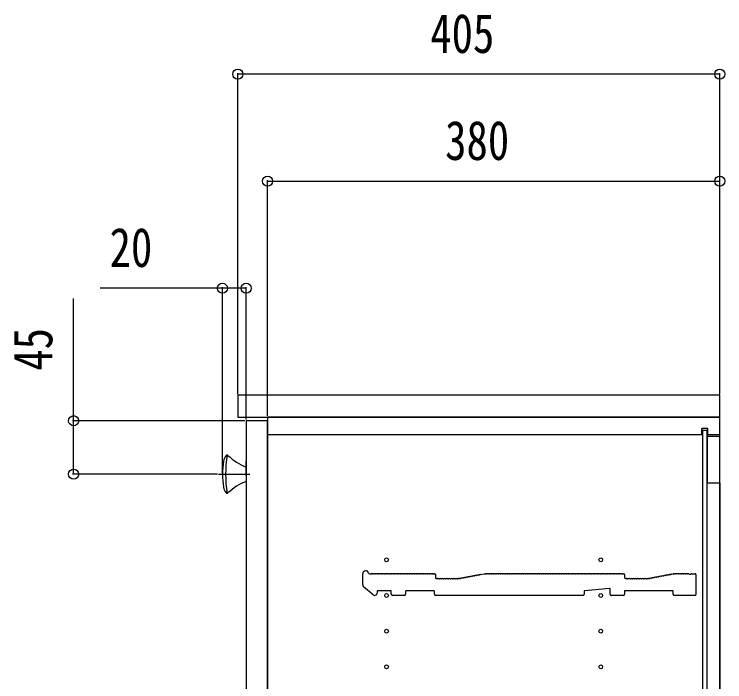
# Model space of a CAD drawing. Units: millimetres, scale not verified. Extents: x -4205 to 4205, y -2970 to 2970.
# Drawn here: x -1902 to -1305, y -1588 to -1026 of the extents above; entities that cross this region are included whole.
import ezdxf
from ezdxf.enums import TextEntityAlignment as Align

# ---------------------------------------------------------------- set-up
doc = ezdxf.new("R2010")
doc.units = ezdxf.units.MM
doc.header["$LTSCALE"] = 20
for name, color, linetype in [('0-2_YKK_11', 7, 'Continuous'), ('0-3_YKK_12', 2, 'Continuous'), ('0-4_YKK_13', 4, 'Continuous'), ('0-5_YKK_D', 6, 'Continuous')]:
    doc.layers.add(name, color=color, linetype=linetype)
doc.styles.add('ＭＳ ゴシック', font='')
doc.styles.get('ＭＳ ゴシック').set_extended_font_data('MS Gothic')

msp = doc.modelspace()

# ---------------------------------------------------------------- linework, layer by layer
at = {"layer": '0-2_YKK_11'}
for p, q in [((-1608.98, -1506.09), (-1608.98, -1496.7)), ((-1603.36, -1496.7), (-1601.98, -1496.7)), ((-1601.42, -1496.9), (-1601.04, -1496.9)), ((-1599.92, -1496.9), (-1599.54, -1496.9)), ((-1598.42, -1496.9), (-1598.04, -1496.9)), ((-1596.92, -1496.9), (-1596.54, -1496.9)), ((-1595.42, -1496.9), (-1595.04, -1496.9)), ((-1593.92, -1496.9), (-1593.54, -1496.9)), ((-1592.42, -1496.9), (-1592.04, -1496.9)), ((-1590.92, -1496.9), (-1590.54, -1496.9)), ((-1589.42, -1496.9), (-1589.04, -1496.9)), ((-1587.92, -1496.9), (-1587.54, -1496.9)), ((-1586.42, -1496.9), (-1586.04, -1496.9)), ((-1584.92, -1496.9), (-1584.54, -1496.9)), ((-1583.42, -1496.9), (-1583.04, -1496.9)), ((-1581.92, -1496.9), (-1581.54, -1496.9)), ((-1580.42, -1496.9), (-1580.04, -1496.9)), ((-1578.92, -1496.9), (-1578.54, -1496.9)), ((-1577.42, -1496.9), (-1577.04, -1496.9)), ((-1575.92, -1496.9), (-1575.54, -1496.9)), ((-1574.42, -1496.9), (-1574.04, -1496.9)), ((-1572.92, -1496.9), (-1572.54, -1496.9)), ((-1571.42, -1496.9), (-1571.04, -1496.9)), ((-1569.92, -1496.9), (-1569.54, -1496.9)), ((-1568.42, -1496.9), (-1568.04, -1496.9)), ((-1566.92, -1496.9), (-1566.54, -1496.9)), ((-1565.42, -1496.9), (-1565.04, -1496.9)), ((-1563.92, -1496.9), (-1563.54, -1496.9)), ((-1562.42, -1496.9), (-1562.04, -1496.9)), ((-1560.92, -1496.9), (-1560.54, -1496.9)), ((-1559.42, -1496.9), (-1559.04, -1496.9)), ((-1557.92, -1496.9), (-1557.54, -1496.9)), ((-1556.42, -1496.9), (-1556.04, -1496.9)), ((-1554.92, -1496.9), (-1554.54, -1496.9)), ((-1553.42, -1496.9), (-1553.04, -1496.9)), ((-1551.92, -1496.9), (-1551.54, -1496.9)), ((-1550.42, -1496.9), (-1550.04, -1496.9)), ((-1549.48, -1496.7), (-1548.68, -1496.7)), ((-1547.98, -1497.4), (-1547.98, -1500)), ((-1516.87, -1498.79), (-1516.5, -1498.72)), ((-1515.4, -1498.51), (-1515.02, -1498.44)), ((-1513.93, -1498.23), (-1513.55, -1498.16)), ((-1512.45, -1497.95), (-1512.08, -1497.88)), ((-1510.98, -1497.67), (-1510.6, -1497.59)), ((-1505.42, -1496.9), (-1505.04, -1496.9)), ((-1503.92, -1496.9), (-1503.54, -1496.9)), ((-1502.42, -1496.9), (-1502.04, -1496.9)), ((-1500.92, -1496.9), (-1500.54, -1496.9)), ((-1499.42, -1496.9), (-1499.04, -1496.9)), ((-1497.92, -1496.9), (-1497.54, -1496.9)), ((-1496.42, -1496.9), (-1496.04, -1496.9)), ((-1494.92, -1496.9), (-1494.54, -1496.9)), ((-1493.42, -1496.9), (-1493.04, -1496.9)), ((-1491.92, -1496.9), (-1491.54, -1496.9)), ((-1490.42, -1496.9), (-1490.04, -1496.9)), ((-1488.92, -1496.9), (-1488.54, -1496.9)), ((-1487.42, -1496.9), (-1487.04, -1496.9)), ((-1485.92, -1496.9), (-1485.54, -1496.9)), ((-1484.42, -1496.9), (-1484.04, -1496.9)), ((-1482.92, -1496.9), (-1482.54, -1496.9)), ((-1481.42, -1496.9), (-1481.04, -1496.9)), ((-1479.92, -1496.9), (-1479.54, -1496.9)), ((-1478.42, -1496.9), (-1478.04, -1496.9)), ((-1476.92, -1496.9), (-1476.54, -1496.9)), ((-1475.42, -1496.9), (-1475.04, -1496.9)), ((-1473.92, -1496.9), (-1473.54, -1496.9)), ((-1472.42, -1496.9), (-1472.04, -1496.9)), ((-1470.92, -1496.9), (-1470.54, -1496.9)), ((-1469.42, -1496.9), (-1469.04, -1496.9)), ((-1467.92, -1496.9), (-1467.54, -1496.9)), ((-1466.42, -1496.9), (-1466.04, -1496.9)), ((-1464.92, -1496.9), (-1464.54, -1496.9)), ((-1463.42, -1496.9), (-1463.04, -1496.9)), ((-1461.92, -1496.9), (-1461.54, -1496.9)), ((-1460.42, -1496.9), (-1460.04, -1496.9)), ((-1458.92, -1496.9), (-1458.54, -1496.9)), ((-1457.42, -1496.9), (-1457.04, -1496.9)), ((-1455.92, -1496.9), (-1455.54, -1496.9)), ((-1454.42, -1496.9), (-1454.04, -1496.9)), ((-1452.92, -1496.9), (-1452.54, -1496.9)), ((-1451.42, -1496.9), (-1451.04, -1496.9)), ((-1449.92, -1496.9), (-1449.54, -1496.9)), ((-1448.42, -1496.9), (-1448.04, -1496.9)), ((-1446.92, -1496.9), (-1446.54, -1496.9)), ((-1445.42, -1496.9), (-1445.04, -1496.9)), ((-1443.92, -1496.9), (-1443.54, -1496.9)), ((-1442.42, -1496.9), (-1442.04, -1496.9)), ((-1440.92, -1496.9), (-1440.54, -1496.9)), ((-1439.42, -1496.9), (-1439.04, -1496.9)), ((-1437.92, -1496.9), (-1437.54, -1496.9)), ((-1436.42, -1496.9), (-1436.04, -1496.9)), ((-1434.92, -1496.9), (-1434.54, -1496.9)), ((-1433.42, -1496.9), (-1433.04, -1496.9)), ((-1431.92, -1496.9), (-1431.54, -1496.9)), ((-1430.42, -1496.9), (-1430.04, -1496.9)), ((-1428.92, -1496.9), (-1428.54, -1496.9)), ((-1427.42, -1496.9), (-1427.04, -1496.9)), ((-1425.92, -1496.9), (-1425.54, -1496.9)), ((-1424.42, -1496.9), (-1424.04, -1496.9)), ((-1422.92, -1496.9), (-1422.54, -1496.9)), ((-1421.42, -1496.9), (-1421.04, -1496.9)), ((-1419.92, -1496.9), (-1419.54, -1496.9)), ((-1418.42, -1496.9), (-1418.04, -1496.9)), ((-1416.92, -1496.9), (-1416.54, -1496.9)), ((-1415.42, -1496.9), (-1415.04, -1496.9)), ((-1413.92, -1496.9), (-1413.54, -1496.9)), ((-1412.42, -1496.9), (-1412.04, -1496.9)), ((-1410.92, -1496.9), (-1410.54, -1496.9)), ((-1409.42, -1496.9), (-1409.04, -1496.9)), ((-1407.92, -1496.9), (-1407.54, -1496.9)), ((-1406.42, -1496.9), (-1406.04, -1496.9)), ((-1404.92, -1496.9), (-1404.54, -1496.9)), ((-1403.42, -1496.9), (-1403.04, -1496.9)), ((-1401.92, -1496.9), (-1401.54, -1496.9)), ((-1400.42, -1496.9), (-1400.04, -1496.9)), ((-1398.92, -1496.9), (-1398.54, -1496.9)), ((-1397.42, -1496.9), (-1397.04, -1496.9)), ((-1395.92, -1496.9), (-1395.54, -1496.9)), ((-1394.42, -1496.9), (-1394.04, -1496.9)), ((-1392.92, -1496.9), (-1392.54, -1496.9)), ((-1391.42, -1496.9), (-1391.04, -1496.9)), ((-1390.48, -1496.7), (-1389.68, -1496.7)), ((-1388.98, -1497.4), (-1388.98, -1500)), ((-1357.87, -1498.79), (-1357.5, -1498.72)), ((-1356.4, -1498.51), (-1356.02, -1498.44)), ((-1354.93, -1498.23), (-1354.55, -1498.16)), ((-1353.45, -1497.95), (-1353.08, -1497.88)), ((-1351.98, -1497.67), (-1351.6, -1497.59)), ((-1350.5, -1497.39), (-1350.13, -1497.31)), ((-1349.62, -1497.01), (-1348.05, -1496.71)), ((-1347.91, -1496.7), (-1347.48, -1496.7)), ((-1346.92, -1496.9), (-1346.54, -1496.9)), ((-1345.42, -1496.9), (-1345.04, -1496.9)), ((-1343.92, -1496.9), (-1343.54, -1496.9)), ((-1342.42, -1496.9), (-1342.04, -1496.9)), ((-1340.92, -1496.9), (-1340.54, -1496.9)), ((-1339.42, -1496.9), (-1339.04, -1496.9)), ((-1337.92, -1496.9), (-1337.54, -1496.9)), ((-1336.42, -1496.9), (-1336.04, -1496.9)), ((-1332.48, -1496.7), (-1329.68, -1496.7)), ((-1328.98, -1497.4), (-1328.98, -1514.3)), ((-1547.28, -1500.7), (-1546.48, -1500.7)), ((-1545.92, -1500.9), (-1545.54, -1500.9)), ((-1544.42, -1500.9), (-1544.04, -1500.9)), ((-1542.92, -1500.9), (-1542.54, -1500.9)), ((-1541.42, -1500.9), (-1541.04, -1500.9)), ((-1539.92, -1500.9), (-1539.54, -1500.9)), ((-1538.42, -1500.9), (-1538.04, -1500.9)), ((-1536.92, -1500.9), (-1536.54, -1500.9)), ((-1535.42, -1500.9), (-1535.04, -1500.9)), ((-1533.92, -1500.9), (-1533.54, -1500.9)), ((-1532.42, -1500.9), (-1532.04, -1500.9)), ((-1530.92, -1500.9), (-1530.54, -1500.9)), ((-1529.42, -1500.9), (-1529.04, -1500.9)), ((-1528.48, -1500.7), (-1528.05, -1500.7)), ((-1528.05, -1500.7), (-1528.48, -1500.7)), ((-1527.19, -1500.75), (-1526.81, -1500.68)), ((-1525.71, -1500.47), (-1525.34, -1500.4)), ((-1524.24, -1500.19), (-1523.87, -1500.12)), ((-1522.77, -1499.91), (-1522.39, -1499.84)), ((-1521.29, -1499.63), (-1520.92, -1499.56)), ((-1519.82, -1499.35), (-1519.44, -1499.28)), ((-1518.35, -1499.07), (-1517.97, -1499)), ((-1388.28, -1500.7), (-1387.48, -1500.7)), ((-1386.92, -1500.9), (-1386.54, -1500.9)), ((-1385.42, -1500.9), (-1385.04, -1500.9)), ((-1383.92, -1500.9), (-1383.54, -1500.9)), ((-1382.42, -1500.9), (-1382.04, -1500.9)), ((-1380.92, -1500.9), (-1380.54, -1500.9)), ((-1379.42, -1500.9), (-1379.04, -1500.9)), ((-1377.92, -1500.9), (-1377.54, -1500.9)), ((-1376.42, -1500.9), (-1376.04, -1500.9)), ((-1374.92, -1500.9), (-1374.54, -1500.9)), ((-1373.42, -1500.9), (-1373.04, -1500.9)), ((-1371.92, -1500.9), (-1371.54, -1500.9)), ((-1370.42, -1500.9), (-1370.04, -1500.9)), ((-1369.48, -1500.7), (-1369.05, -1500.7)), ((-1368.92, -1500.69), (-1368.77, -1500.66)), ((-1368.19, -1500.75), (-1367.81, -1500.68)), ((-1366.71, -1500.47), (-1366.34, -1500.4)), ((-1365.24, -1500.19), (-1364.87, -1500.12)), ((-1363.77, -1499.91), (-1363.39, -1499.84)), ((-1362.29, -1499.63), (-1361.92, -1499.56)), ((-1360.82, -1499.35), (-1360.44, -1499.28)), ((-1359.35, -1499.07), (-1358.97, -1499)), ((-1600.29, -1514.51), (-1608.29, -1507.6)), ((-1401.74, -1509.07), (-1422.34, -1510.94)), ((-1400.98, -1514), (-1400.98, -1509.77)), ((-1596.98, -1511.7), (-1596.98, -1513)), ((-1585.68, -1511), (-1596.28, -1511)), ((-1584.98, -1514), (-1584.98, -1511.7)), ((-1573.98, -1515), (-1583.98, -1515)), ((-1572.98, -1511.7), (-1572.98, -1514)), ((-1549.48, -1511), (-1572.28, -1511)), ((-1548.78, -1514), (-1548.78, -1511.7)), ((-1422.98, -1511.64), (-1422.98, -1514)), ((-1389.98, -1515), (-1399.98, -1515)), ((-1347.98, -1514.3), (-1347.98, -1511.7)), ((-1329.68, -1515), (-1347.28, -1515))]:
    msp.add_line(p, q, dxfattribs=at)
for points in [[(-1510.09, -1497.29), (-1506.98, -1496.7), (-1505.98, -1496.7)], [(-1334.92, -1496.9), (-1334.73, -1496.97), (-1333.23, -1496.97), (-1333.04, -1496.9)], [(-1527.77, -1500.66), (-1527.92, -1500.69), (-1527.77, -1500.66)], [(-1423.98, -1515), (-1450.41, -1515), (-1450.65, -1514.87), (-1451.31, -1514.87), (-1451.55, -1515), (-1478.41, -1515), (-1478.65, -1514.87), (-1479.31, -1514.87), (-1479.55, -1515), (-1506.41, -1515), (-1506.65, -1514.87), (-1507.31, -1514.87), (-1507.55, -1515), (-1547.78, -1515)], [(-1348.68, -1511), (-1388.98, -1511), (-1388.98, -1514)]]:
    msp.add_lwpolyline(points, dxfattribs=at)
for centre, radius, start, end in [((-1606.48, -1496.7), 2.5, 12.63563, 180), ((-1603.36, -1496), 0.7, 192.63563, 270), ((-1601.98, -1497.58), 0.88, 50.536, 90), ((-1600.48, -1497.58), 0.88, 50.536, 129.464), ((-1598.98, -1497.58), 0.88, 50.536, 129.464), ((-1597.48, -1497.58), 0.88, 50.536, 129.464), ((-1595.98, -1497.58), 0.88, 50.536, 129.464), ((-1594.48, -1497.58), 0.88, 50.536, 129.464), ((-1592.98, -1497.58), 0.88, 50.536, 129.464), ((-1591.48, -1497.58), 0.88, 50.536, 129.464), ((-1589.98, -1497.58), 0.88, 50.536, 129.464), ((-1588.48, -1497.58), 0.88, 50.536, 129.464), ((-1586.98, -1497.58), 0.88, 50.536, 129.464), ((-1585.48, -1497.58), 0.88, 50.536, 129.464), ((-1583.98, -1497.58), 0.88, 50.536, 129.464), ((-1582.48, -1497.58), 0.88, 50.536, 129.464), ((-1580.98, -1497.58), 0.88, 50.536, 129.464), ((-1579.48, -1497.58), 0.88, 50.536, 129.464), ((-1577.98, -1497.58), 0.88, 50.536, 129.464), ((-1576.48, -1497.58), 0.88, 50.536, 129.464), ((-1574.98, -1497.58), 0.88, 50.536, 129.464), ((-1573.48, -1497.58), 0.88, 50.536, 129.464), ((-1571.98, -1497.58), 0.88, 50.536, 129.464), ((-1570.48, -1497.58), 0.88, 50.536, 129.464), ((-1568.98, -1497.58), 0.88, 50.536, 129.464), ((-1567.48, -1497.58), 0.88, 50.536, 129.464), ((-1565.98, -1497.58), 0.88, 50.536, 129.464), ((-1564.48, -1497.58), 0.88, 50.536, 129.464), ((-1562.98, -1497.58), 0.88, 50.536, 129.464), ((-1561.48, -1497.58), 0.88, 50.536, 129.464), ((-1559.98, -1497.58), 0.88, 50.536, 129.464), ((-1558.48, -1497.58), 0.88, 50.536, 129.464), ((-1556.98, -1497.58), 0.88, 50.536, 129.464), ((-1555.48, -1497.58), 0.88, 50.536, 129.464), ((-1553.98, -1497.58), 0.88, 50.536, 129.464), ((-1552.48, -1497.58), 0.88, 50.536, 129.464), ((-1550.98, -1497.58), 0.88, 50.536, 129.464), ((-1549.48, -1497.58), 0.88, 90, 129.464), ((-1548.68, -1497.4), 0.7, 0, 90), ((-1517.29, -1499.56), 0.88, 61.3203, 140.24829), ((-1515.82, -1499.28), 0.88, 61.3203, 140.24829), ((-1514.35, -1499), 0.88, 61.3203, 140.24829), ((-1512.87, -1498.72), 0.88, 61.3203, 140.24829), ((-1511.4, -1498.44), 0.88, 61.3203, 140.24829), ((-1509.93, -1498.16), 0.88, 100.7843, 140.24829), ((-1505.98, -1497.58), 0.88, 50.536, 90), ((-1504.48, -1497.58), 0.88, 50.536, 129.464), ((-1502.98, -1497.58), 0.88, 50.536, 129.464), ((-1501.48, -1497.58), 0.88, 50.536, 129.464), ((-1499.98, -1497.58), 0.88, 50.536, 129.464), ((-1498.48, -1497.58), 0.88, 50.536, 129.464), ((-1496.98, -1497.58), 0.88, 50.536, 129.464), ((-1495.48, -1497.58), 0.88, 50.536, 129.464), ((-1493.98, -1497.58), 0.88, 50.536, 129.464), ((-1492.48, -1497.58), 0.88, 50.536, 129.464), ((-1490.98, -1497.58), 0.88, 50.536, 129.464), ((-1489.48, -1497.58), 0.88, 50.536, 129.464), ((-1487.98, -1497.58), 0.88, 50.536, 129.464), ((-1486.48, -1497.58), 0.88, 50.536, 129.464), ((-1484.98, -1497.58), 0.88, 50.536, 129.464), ((-1483.48, -1497.58), 0.88, 50.536, 129.464), ((-1481.98, -1497.58), 0.88, 50.536, 129.464), ((-1480.48, -1497.58), 0.88, 50.536, 129.464), ((-1478.98, -1497.58), 0.88, 50.536, 129.464), ((-1477.48, -1497.58), 0.88, 50.536, 129.464), ((-1475.98, -1497.58), 0.88, 50.536, 129.464), ((-1474.48, -1497.58), 0.88, 50.536, 129.464), ((-1472.98, -1497.58), 0.88, 50.536, 129.464), ((-1471.48, -1497.58), 0.88, 50.536, 129.464), ((-1469.98, -1497.58), 0.88, 50.536, 129.464), ((-1468.48, -1497.58), 0.88, 50.536, 129.464), ((-1466.98, -1497.58), 0.88, 50.536, 129.464), ((-1465.48, -1497.58), 0.88, 50.536, 129.464), ((-1463.98, -1497.58), 0.88, 50.536, 129.464), ((-1462.48, -1497.58), 0.88, 50.536, 129.464), ((-1460.98, -1497.58), 0.88, 50.536, 129.464), ((-1459.48, -1497.58), 0.88, 50.536, 129.464), ((-1457.98, -1497.58), 0.88, 50.536, 129.464), ((-1456.48, -1497.58), 0.88, 50.536, 129.464), ((-1454.98, -1497.58), 0.88, 50.536, 129.464), ((-1453.48, -1497.58), 0.88, 50.536, 129.464), ((-1451.98, -1497.58), 0.88, 50.536, 129.464), ((-1450.48, -1497.58), 0.88, 50.536, 129.464), ((-1448.98, -1497.58), 0.88, 50.536, 129.464), ((-1447.48, -1497.58), 0.88, 50.536, 129.464), ((-1445.98, -1497.58), 0.88, 50.536, 129.464), ((-1444.48, -1497.58), 0.88, 50.536, 129.464), ((-1442.98, -1497.58), 0.88, 50.536, 129.464), ((-1441.48, -1497.58), 0.88, 50.536, 129.464), ((-1439.98, -1497.58), 0.88, 50.536, 129.464), ((-1438.48, -1497.58), 0.88, 50.536, 129.464), ((-1436.98, -1497.58), 0.88, 50.536, 129.464), ((-1435.48, -1497.58), 0.88, 50.536, 129.464), ((-1433.98, -1497.58), 0.88, 50.536, 129.464), ((-1432.48, -1497.58), 0.88, 50.536, 129.464), ((-1430.98, -1497.58), 0.88, 50.536, 129.464), ((-1429.48, -1497.58), 0.88, 50.536, 129.464), ((-1427.98, -1497.58), 0.88, 50.536, 129.464), ((-1426.48, -1497.58), 0.88, 50.536, 129.464), ((-1424.98, -1497.58), 0.88, 50.536, 129.464), ((-1423.48, -1497.58), 0.88, 50.536, 129.464), ((-1421.98, -1497.58), 0.88, 50.536, 129.464), ((-1420.48, -1497.58), 0.88, 50.536, 129.464), ((-1418.98, -1497.58), 0.88, 50.536, 129.464), ((-1417.48, -1497.58), 0.88, 50.536, 129.464), ((-1415.98, -1497.58), 0.88, 50.536, 129.464), ((-1414.48, -1497.58), 0.88, 50.536, 129.464), ((-1412.98, -1497.58), 0.88, 50.536, 129.464), ((-1411.48, -1497.58), 0.88, 50.536, 129.464), ((-1409.98, -1497.58), 0.88, 50.536, 129.464), ((-1408.48, -1497.58), 0.88, 50.536, 129.464), ((-1406.98, -1497.58), 0.88, 50.536, 129.464), ((-1405.48, -1497.58), 0.88, 50.536, 129.464), ((-1403.98, -1497.58), 0.88, 50.536, 129.464), ((-1402.48, -1497.58), 0.88, 50.536, 129.464), ((-1400.98, -1497.58), 0.88, 50.536, 129.464), ((-1399.48, -1497.58), 0.88, 50.536, 129.464), ((-1397.98, -1497.58), 0.88, 50.536, 129.464), ((-1396.48, -1497.58), 0.88, 50.536, 129.464), ((-1394.98, -1497.58), 0.88, 50.536, 129.464), ((-1393.48, -1497.58), 0.88, 50.536, 129.464), ((-1391.98, -1497.58), 0.88, 50.536, 129.464), ((-1390.48, -1497.58), 0.88, 90, 129.464), ((-1389.68, -1497.4), 0.7, 0, 90), ((-1358.29, -1499.56), 0.88, 61.3203, 140.24829), ((-1356.82, -1499.28), 0.88, 61.3203, 140.24829), ((-1355.35, -1499), 0.88, 61.3203, 140.24829), ((-1353.87, -1498.72), 0.88, 61.3203, 140.24829), ((-1352.4, -1498.44), 0.88, 61.3203, 140.24829), ((-1350.93, -1498.16), 0.88, 61.3203, 140.24829), ((-1349.45, -1497.88), 0.88, 100.7843, 140.24829), ((-1347.91, -1497.4), 0.7, 90, 100.7843), ((-1347.48, -1497.58), 0.88, 50.536, 90), ((-1345.98, -1497.58), 0.88, 50.536, 129.464), ((-1344.48, -1497.58), 0.88, 50.536, 129.464), ((-1342.98, -1497.58), 0.88, 50.536, 129.464), ((-1341.48, -1497.58), 0.88, 50.536, 129.464), ((-1339.98, -1497.58), 0.88, 50.536, 129.464), ((-1338.48, -1497.58), 0.88, 50.536, 129.464), ((-1336.98, -1497.58), 0.88, 50.536, 129.464), ((-1335.48, -1497.58), 0.88, 50.46055, 129.464), ((-1332.48, -1497.58), 0.88, 90, 129.53945), ((-1329.68, -1497.4), 0.7, 0, 90), ((-1547.28, -1500), 0.7, 180, 270), ((-1546.48, -1501.58), 0.88, 50.536, 90), ((-1544.98, -1501.58), 0.88, 50.536, 129.464), ((-1543.48, -1501.58), 0.88, 50.536, 129.464), ((-1541.98, -1501.58), 0.88, 50.536, 129.464), ((-1540.48, -1501.58), 0.88, 50.536, 129.464), ((-1538.98, -1501.58), 0.88, 50.536, 129.464), ((-1537.48, -1501.58), 0.88, 50.536, 129.464), ((-1535.98, -1501.58), 0.88, 50.536, 129.464), ((-1534.48, -1501.58), 0.88, 50.536, 129.464), ((-1532.98, -1501.58), 0.88, 50.536, 129.464), ((-1531.48, -1501.58), 0.88, 50.536, 129.464), ((-1529.98, -1501.58), 0.88, 50.536, 129.464), ((-1528.48, -1501.58), 0.88, 90, 129.464), ((-1528.05, -1500), 0.7, 270, 280.7843), ((-1528.05, -1500), 0.7, 270, 280.7843), ((-1527.61, -1501.53), 0.88, 61.3203, 100.7843), ((-1526.14, -1501.24), 0.88, 61.3203, 140.24829), ((-1524.66, -1500.96), 0.88, 61.3203, 140.24829), ((-1523.19, -1500.68), 0.88, 61.3203, 140.24829), ((-1521.71, -1500.4), 0.88, 61.3203, 140.24829), ((-1520.24, -1500.12), 0.88, 61.3203, 140.24829), ((-1518.77, -1499.84), 0.88, 61.3203, 140.24829), ((-1388.28, -1500), 0.7, 180, 270), ((-1387.48, -1501.58), 0.88, 50.536, 90), ((-1385.98, -1501.58), 0.88, 50.536, 129.464), ((-1384.48, -1501.58), 0.88, 50.536, 129.464), ((-1382.98, -1501.58), 0.88, 50.536, 129.464), ((-1381.48, -1501.58), 0.88, 50.536, 129.464), ((-1379.98, -1501.58), 0.88, 50.536, 129.464), ((-1378.48, -1501.58), 0.88, 50.536, 129.464), ((-1376.98, -1501.58), 0.88, 50.536, 129.464), ((-1375.48, -1501.58), 0.88, 50.536, 129.464), ((-1373.98, -1501.58), 0.88, 50.536, 129.464), ((-1372.48, -1501.58), 0.88, 50.536, 129.464), ((-1370.98, -1501.58), 0.88, 50.536, 129.464), ((-1369.48, -1501.58), 0.88, 90, 129.464), ((-1369.05, -1500), 0.7, 270, 280.7843), ((-1368.61, -1501.53), 0.88, 61.3203, 100.7843), ((-1367.14, -1501.24), 0.88, 61.3203, 140.24829), ((-1365.66, -1500.96), 0.88, 61.3203, 140.24829), ((-1364.19, -1500.68), 0.88, 61.3203, 140.24829), ((-1362.71, -1500.4), 0.88, 61.3203, 140.24829), ((-1361.24, -1500.12), 0.88, 61.3203, 140.24829), ((-1359.77, -1499.84), 0.88, 61.3203, 140.24829), ((-1606.98, -1506.09), 2, 180, 229.16128), ((-1401.68, -1509.77), 0.7, 0, 95.19443), ((-1598.98, -1513), 2, 229.16128, 0), ((-1596.28, -1511.7), 0.7, 90, 180), ((-1585.68, -1511.7), 0.7, 0, 90), ((-1583.98, -1514), 1, 180, 270), ((-1573.98, -1514), 1, 270, 0), ((-1572.28, -1511.7), 0.7, 90, 180), ((-1549.48, -1511.7), 0.7, 0, 90), ((-1547.78, -1514), 1, 180, 270), ((-1423.98, -1514), 1, 270, 0), ((-1422.28, -1511.64), 0.7, 95.19443, 180), ((-1399.98, -1514), 1, 180, 270), ((-1389.98, -1514), 1, 270, 0), ((-1348.68, -1511.7), 0.7, 0, 90), ((-1347.28, -1514.3), 0.7, 180, 270), ((-1329.68, -1514.3), 0.7, 270, 0)]:
    msp.add_arc(centre, radius, start, end, dxfattribs=at)
at = {"layer": '0-3_YKK_12'}
for p, q in [((-1323.98, -1380), (-1323.98, -1374.5)), ((-1318.98, -1374.5), (-1323.98, -1374.5)), ((-1318.98, -1380), (-1318.98, -1374.5)), ((-1323.98, -1380), (-1688.98, -1380)), ((-1308.98, -1380), (-1318.98, -1380)), ((-1308.98, -1420.25), (-1308.98, -2089.75))]:
    msp.add_line(p, q, dxfattribs=at)
for points in [[(-1713.98, -1365), (-1308.98, -1365), (-1308.98, -1346.6), (-1713.98, -1346.6)], [(-1688.98, -2145), (-1308.98, -2145), (-1308.98, -1365), (-1688.98, -1365)], [(-1706.98, -2142), (-1688.98, -2142), (-1688.98, -1368), (-1706.98, -1368)], [(-1323.48, -2133.75), (-1319.48, -2133.75), (-1319.48, -1376.25), (-1323.48, -1376.25)], [(-1319.48, -1420.25), (-1308.98, -1420.25), (-1308.98, -1381.25), (-1319.48, -1381.25)]]:
    msp.add_lwpolyline(points, close=True, dxfattribs=at)
for centre in [(-1588.98, -1485), (-1408.98, -1485), (-1588.98, -1515), (-1408.98, -1515), (-1588.98, -1545), (-1408.98, -1545), (-1588.98, -1575), (-1408.98, -1575)]:
    msp.add_circle(centre, 1.55, dxfattribs=at)
at = {"layer": '0-4_YKK_13'}
for p, q in [((-1706.98, -1414), (-1706.98, -1402)), ((-1730.16, -1413), (-1703.82, -1413))]:
    msp.add_line(p, q, dxfattribs=at)
for centre, radius, start, end in [((-1716.14, -1403.89), 10, 139.13117, 169.49883), ((-1620.06, -1413), 104.22, 171.17077, 188.82923), ((-1722.95, -1398), 1, 47.0722, 139.13117), ((-1688.21, -1360.66), 50, 227.0722, 247.95536), ((-1666.98, -1413), 60, 169.49883, 190.50117), ((-1688.21, -1465.34), 50, 112.04464, 132.9278), ((-1716.14, -1422.11), 10, 190.50117, 220.86883), ((-1722.95, -1428), 1, 220.86883, 312.9278)]:
    msp.add_arc(centre, radius, start, end, dxfattribs=at)
at = {"layer": '0-5_YKK_D'}
for p, q in [((-1713.98, -1345.6), (-1713.98, -1075.6)), ((-1308.98, -1076.6), (-1713.98, -1076.6)), ((-1308.98, -1345.6), (-1308.98, -1075.6)), ((-1688.98, -1364), (-1688.98, -1165.6)), ((-1688.98, -1166.6), (-1308.98, -1166.6)), ((-1308.98, -1345.6), (-1308.98, -1165.6)), ((-1726.98, -1412), (-1726.98, -1255.6)), ((-1706.98, -1367), (-1706.98, -1255.6)), ((-1707.98, -1368), (-1852.98, -1368)), ((-1731.16, -1413), (-1852.98, -1413))]:
    msp.add_line(p, q, dxfattribs=at)
for points in [[(-1706.98, -1256.6), (-1726.98, -1256.6), (-1829.78, -1256.6)], [(-1851.98, -1413), (-1851.98, -1368), (-1851.98, -1265.2)]]:
    msp.add_lwpolyline(points, dxfattribs=at)
for centre in [(-1713.98, -1076.6), (-1308.98, -1076.6), (-1688.98, -1166.6), (-1308.98, -1166.6), (-1726.98, -1256.6), (-1706.98, -1256.6), (-1851.98, -1368), (-1851.98, -1413)]:
    msp.add_circle(centre, 4.25, dxfattribs=at)

# ---------------------------------------------------------------- texts
at = {"layer": '0-5_YKK_D', "style": 'ＭＳ ゴシック', "width": 0.8}
for s, p in [('405', (-1552.28, -1068.6)), ('380', (-1539.78, -1158.6)), ('20', (-1821.78, -1248.6))]:
    msp.add_text(s, height=32.99, dxfattribs=at).set_placement(p, align=Align.BOTTOM_LEFT)
msp.add_text('45', height=32.99, rotation=90, dxfattribs=at).set_placement((-1859.98, -1326), align=Align.BOTTOM_LEFT)

doc.saveas('drawing.dxf')
